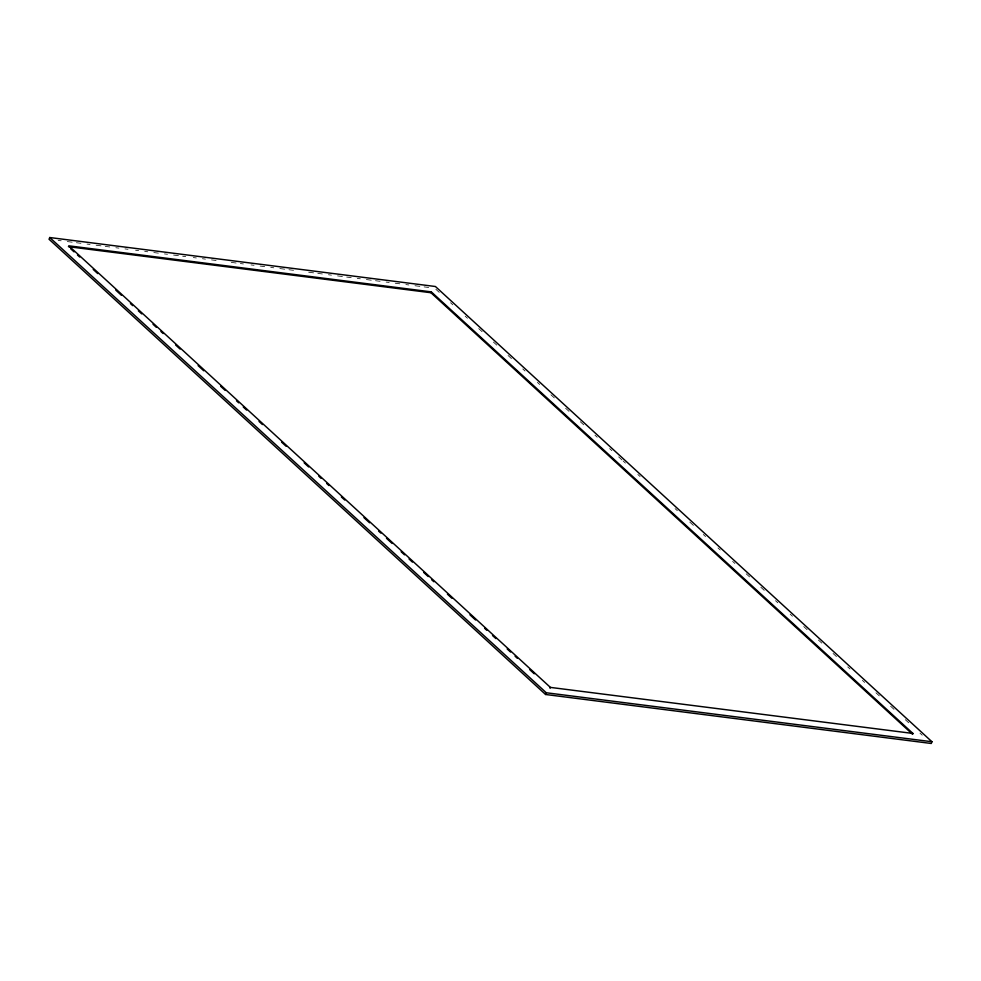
<?xml version="1.0" encoding="UTF-8"?>
<svg xmlns="http://www.w3.org/2000/svg" width="981" height="981" viewBox="0 0 981 981"><rect width="100%" height="100%" fill="white"/><g stroke="black" fill="none" stroke-linecap="round" stroke-linejoin="round"><path stroke-width="0.74" stroke-dasharray="4.91 3.68" d="M58.161 240.406L61.202 240.786M67.272 241.559L74.863 242.528M76.383 242.724L80.933 243.3M87.015 244.073L90.044 244.453M96.126 245.225L103.716 246.194M105.237 246.39L109.786 246.967M115.856 247.739L118.897 248.119M124.967 248.892L128.008 249.284M135.599 250.241L138.64 250.633M144.71 251.406L147.751 251.786M153.821 252.558L158.37 253.135M164.452 253.907L167.481 254.287M173.563 255.06L181.154 256.029M182.674 256.225L185.703 256.605M193.294 257.574L196.335 257.954M202.405 258.726L205.446 259.119M211.516 259.891L216.078 260.468M231.258 262.393L238.849 263.362M240.37 263.558L243.411 263.938M251.001 264.907L254.03 265.287M260.112 266.059L264.662 266.636M270.731 267.408L273.773 267.801M279.843 268.561L287.433 269.53M288.954 269.726L293.515 270.302M308.696 272.228L316.287 273.196M317.807 273.392L322.357 273.969M328.439 274.741L331.468 275.121M337.55 275.894L345.14 276.863M346.661 277.059L351.21 277.635M357.28 278.408L360.321 278.788M366.391 279.56L373.982 280.529M375.502 280.713L380.064 281.302M386.134 282.074L389.175 282.454M395.245 283.227L399.807 283.803M405.876 284.576L408.905 284.968M414.988 285.729L422.578 286.697M424.099 286.893L428.648 287.47M435.846 289.272L439.243 292.375M450.524 302.724L452.781 304.797M465.19 316.176L467.447 318.249M478.728 328.598L482.125 331.701M493.406 342.038L496.791 345.14M508.072 355.49L511.457 358.592M522.75 368.942L525.007 371.014M537.416 382.394L539.673 384.466M550.954 394.803L554.339 397.918M565.632 408.255L569.017 411.358M580.298 421.707L583.683 424.81M594.964 435.159L597.221 437.232M609.642 448.611L611.899 450.684M618.668 456.888L622.052 459.991M623.18 461.021L625.437 463.093M637.846 474.473L640.103 476.545M675.087 508.624L677.344 510.684M689.753 522.064L694.278 526.208M703.303 534.486L705.56 536.558M717.969 547.938L720.226 549.998M732.635 561.39L734.892 563.45M746.185 573.799L749.57 576.902M760.851 587.251L764.236 590.354M775.517 600.703L777.774 602.775M790.196 614.155L792.452 616.215M803.733 626.565L807.118 629.667M818.399 640.017L821.796 643.119M833.077 653.469L836.462 656.571M847.743 666.921L850 668.981M862.409 680.373L864.678 682.433M875.959 692.782L879.344 695.885M890.625 706.234L894.01 709.337M905.291 719.686L908.688 722.789M919.97 733.138L922.226 735.198"/><path stroke-width="1.47" d="M49.749 237.525L49.05 239.254L545.583 694.487L931.251 743.475L931.95 741.746L435.417 286.513L49.749 237.525L546.282 692.758L931.95 741.746M430.953 292.73L431.297 291.872L68.768 245.814L550.402 687.399L912.931 733.457L912.588 734.315L430.953 292.73L68.412 246.685M545.583 694.487L546.282 692.758M550.047 688.27L550.402 687.399M431.297 291.872L912.931 733.457M70.669 248.745L74.053 251.859M77.438 254.962L79.694 257.022M93.232 269.432L97.744 273.576M115.795 290.118L121.436 295.293M130.448 303.558L132.705 305.631M138.346 310.805L141.73 313.908M153.011 324.245L156.396 327.347M160.909 331.48L163.165 333.552M175.574 344.932L180.087 349.064M198.125 365.606L203.766 370.781M220.688 386.293L225.201 390.426M236.482 400.775L238.739 402.835M243.251 406.98L246.636 410.083M259.045 421.45L262.43 424.552M281.596 442.137L286.109 446.269M304.159 462.824L308.672 466.956M318.825 476.263L321.081 478.336M326.722 483.498L328.978 485.57M341.376 496.95L344.76 500.052M363.939 517.625L369.579 522.799M378.605 531.077L380.861 533.137M386.502 538.311L392.142 543.486M401.155 551.751L404.54 554.854M409.052 558.998L412.437 562.101M423.718 572.438L428.231 576.57M431.615 579.673L433.872 581.745M447.41 594.155L451.922 598.287M469.96 614.842L475.601 620.004M484.626 628.281L486.883 630.354M492.523 635.516L495.908 638.619M507.189 648.968L510.574 652.071M515.086 656.203L517.343 658.276M529.752 669.655L534.253 673.788"/></g></svg>
